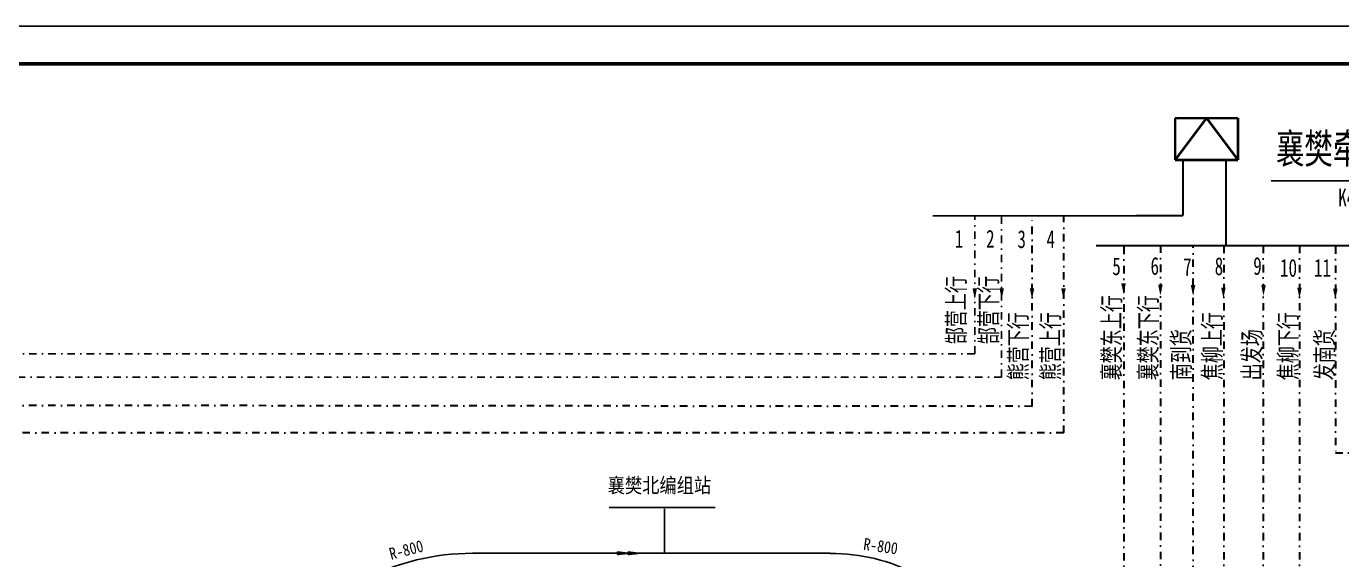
# Model space of a CAD drawing. Extents: x 3783 to 6106, y -2935 to -2515.
# Drawn here: x 4041.8 to 4392.1, y -2656.8 to -2514.7 of the extents above; entities that cross this region are included whole.
import ezdxf

# ---------------------------------------------------------------- set-up
doc = ezdxf.new("R2010")
doc.units = 0
doc.header["$MEASUREMENT"] = 0
doc.linetypes.add('DHX3', pattern=[5, 2, -1.5, 0, -1.5])
doc.layers.get('0').update_dxf_attribs({"linetype": 'CONTINUOUS'})
for name, color, linetype in [('1', 1, 'CONTINUOUS'), ('2', 7, 'CONTINUOUS'), ('TEXT', 1, 'CONTINUOUS'), ('ZC_站场', 7, 'CONTINUOUS'), ('电化', 5, 'CONTINUOUS'), ('设计线', 1, 'CONTINUOUS')]:
    doc.layers.add(name, color=color, linetype=linetype)
doc.styles.get("Standard").update_dxf_attribs({"font": 'SimSun.ttf', "width": 0.8, "height": 2.5})

msp = doc.modelspace()

# ---------------------------------------------------------------- hatches: boundary and pattern name
at = {"layer": 'ZC_站场'}
h = msp.add_hatch(dxfattribs=at)
h.set_pattern_fill('ANSI38', color=1, scale=0.158523, angle=278.3454, style=0)
h.set_pattern_definition([(44.7591, (4199.887025, -2655.053979), (-0.01395252, 0.01407036), []), (134.7591, (4199.887025, -2655.053979), (-0.0419754, 0.01418819), [0.04953835, -0.029723])])
h.paths.add_polyline_path([(4202.03, -2655.06), (4199.25, -2654.7), (4199.24, -2655.4)])
h = msp.add_hatch(dxfattribs=at)
h.set_pattern_fill('ANSI38', color=1, scale=0.158523, angle=278.3454, style=0)
h.set_pattern_definition([(44.7591, (4202.709535, -2655.053979), (-0.01395252, 0.01407036), []), (134.7591, (4202.709535, -2655.053979), (-0.0419754, 0.01418819), [0.04953835, -0.029723])])
h.paths.add_polyline_path([(4204.85, -2655.06), (4202.07, -2654.7), (4202.07, -2655.4)])

# ---------------------------------------------------------------- linework, layer by layer
at = {"color": 7}
msp.add_line((3782.66, -2514.69), (5829.12, -2514.69), dxfattribs=at)
at = {"color": 5, "lineweight": 50}
msp.add_line((3791.21, -2524.69), (5829.12, -2524.69), dxfattribs=at)
at = {"color": 1}
msp.add_line((4373.33, -2555.88), (4438.49, -2555.88), dxfattribs=at)
for p, q in [((4197.04, -2642.85), (4225.26, -2642.85)), ((4211.73, -2655.06), (4211.73, -2643.18)), ((4211.73, -2655.06), (4211.73, -2643.18))]:
    msp.add_line(p, q)
at = {"color": 1, "linetype": 'DHX3', "ltscale": 4}
for points in [[(4294.41, -2587.35, 0, 1.19, 0), (4294.41, -2584.48, 1.19, 1.19, 0)], [(4301.58, -2587.35, 0, 1.19, 0), (4301.58, -2584.48, 1.19, 1.19, 0)]]:
    msp.add_lwpolyline(points, format="xyseb", dxfattribs=at)
at = {"layer": '1', "color": 1, "const_width": 0.475}
for points in [[(4349.86, -2565.13), (4349.86, -2550.31)], [(4361.34, -2550.31), (4361.34, -2573.12)], [(4283.22, -2565.18), (4349.86, -2565.13)], [(4326.68, -2573.12), (4417.33, -2573.12)]]:
    msp.add_lwpolyline(points, dxfattribs=at)
at = {"layer": '2', "color": 1, "linetype": 'DHX3'}
for p, q in [((4294.42, -2601.92), (4294.42, -2565.27)), ((4301.57, -2608.12), (4301.57, -2565.18)), ((4294.42, -2601.92), (3811.88, -2601.92)), ((4301.57, -2608.12), (3819.21, -2608.12))]:
    msp.add_line(p, q, dxfattribs=at)
at = {"layer": '2', "color": 2, "linetype": 'DHX3', "lineweight": 30}
for q in [(4309.67, -2565.18), (3873.83, -2615.53)]:
    msp.add_line((4309.67, -2615.91), q, dxfattribs=at)
at = {"layer": '2', "color": 89, "linetype": 'DHX3', "lineweight": 30}
for q in [(4318.11, -2565.18), (3970.41, -2622.97)]:
    msp.add_line((4318.11, -2622.97), q, dxfattribs=at)
at = {"layer": '2', "color": 15, "linetype": 'DHX3', "lineweight": 30}
msp.add_line((4343.85, -2573.03), (4343.84, -2793.33), dxfattribs=at)
at = {"layer": '2', "color": 5, "linetype": 'DHX3', "lineweight": 30}
msp.add_line((4352.61, -2803.18), (4352.57, -2573.1), dxfattribs=at)
at = {"layer": '2', "color": 6, "linetype": 'DHX3', "lineweight": 30}
msp.add_line((4360.74, -2573.12), (4360.72, -2792.85), dxfattribs=at)
at = {"layer": '2', "color": 147, "linetype": 'DHX3', "lineweight": 30}
msp.add_line((4371.26, -2573.12), (4371.26, -2688.11), dxfattribs=at)
at = {"layer": '2', "color": 1, "linetype": 'DHX3', "lineweight": 30}
for p, q in [((4390.47, -2573.26), (4390.47, -2628.31)), ((4390.47, -2628.31), (4526.77, -2628.31))]:
    msp.add_line(p, q, dxfattribs=at)
at = {"layer": '2', "color": 2, "linetype": 'DHX3', "lineweight": 30}
msp.add_lwpolyline([(4309.66, -2587.35, 0, 1.19, 0), (4309.66, -2584.48, 1.19, 1.19, 0)], format="xyseb", dxfattribs=at)
at = {"layer": '2', "color": 89, "linetype": 'DHX3', "lineweight": 30}
msp.add_lwpolyline([(4318.03, -2587.35, 0, 1.19, 0), (4318.03, -2584.48, 1.19, 1.19, 0)], format="xyseb", dxfattribs=at)
at = {"layer": '2', "color": 15, "linetype": 'DHX3', "lineweight": 30}
msp.add_lwpolyline([(4343.85, -2586.4, 0, 1.19, 0), (4343.85, -2583.53, 1.19, 1.19, 0)], format="xyseb", dxfattribs=at)
at = {"layer": '2', "color": 5, "linetype": 'DHX3', "lineweight": 30}
msp.add_lwpolyline([(4352.55, -2586.48, 0, 1.19, 0), (4352.55, -2583.61, 1.19, 1.19, 0)], format="xyseb", dxfattribs=at)
at = {"layer": '2', "color": 6, "linetype": 'DHX3', "lineweight": 30}
msp.add_lwpolyline([(4360.64, -2587.19, 0, 1.19, 0), (4360.64, -2584.32, 1.19, 1.19, 0)], format="xyseb", dxfattribs=at)
at = {"layer": '2', "color": 147, "linetype": 'DHX3', "lineweight": 30}
msp.add_lwpolyline([(4371.32, -2586.47, 0, 1.19, 0), (4371.32, -2583.6, 1.19, 1.19, 0)], format="xyseb", dxfattribs=at)
at = {"layer": '2', "color": 1, "linetype": 'DHX3', "lineweight": 30}
msp.add_lwpolyline([(4390.45, -2587.44, 0, 1.19, 0), (4390.45, -2584.57, 1.19, 1.19, 0)], format="xyseb", dxfattribs=at)
at = {"layer": 'ZC_站场', "color": 51, "linetype": 'DHX3', "lineweight": 30}
msp.add_line((4380.88, -2573.12), (4380.88, -2678.08), dxfattribs=at)
at = {"layer": 'ZC_站场', "color": 1}
for p, q in [((4199.25, -2654.7), (4199.24, -2655.4)), ((4199.24, -2655.4), (4202.03, -2655.06)), ((4202.03, -2655.06), (4199.25, -2654.7)), ((4202.03, -2655.06), (4199.25, -2655.05)), ((4202.07, -2654.7), (4202.07, -2655.4)), ((4204.85, -2655.06), (4202.07, -2654.7)), ((4204.85, -2655.06), (4202.07, -2655.05)), ((4202.07, -2655.4), (4204.85, -2655.06))]:
    msp.add_line(p, q, dxfattribs=at)
at = {"layer": 'ZC_站场', "color": 51, "linetype": 'DHX3', "lineweight": 30}
msp.add_lwpolyline([(4380.9, -2587.16, 0, 1.19, 0), (4380.9, -2584.29, 1.19, 1.19, 0)], format="xyseb", dxfattribs=at)
at = {"layer": '电化', "color": 7, "const_width": 0.658}
for points in [[(4364.54, -2539.13), (4347.77, -2539.13)], [(4347.77, -2539.13), (4347.77, -2550.31)], [(4356.16, -2539.13), (4347.77, -2550.31)], [(4356.16, -2539.13), (4364.54, -2550.31)], [(4364.54, -2550.31), (4364.54, -2539.13)], [(4347.77, -2550.31), (4364.54, -2550.31)]]:
    msp.add_lwpolyline(points, dxfattribs=at)
at = {"layer": '设计线', "color": 30, "linetype": 'DHX3', "lineweight": 30}
msp.add_line((4334.11, -2573.41), (4334.13, -2674.9), dxfattribs=at)
at = {"layer": '设计线', "color": 30}
for p, q in [((4160.58, -2655.06), (4189.61, -2655.06)), ((4189.61, -2655.06), (4255.93, -2655.06))]:
    msp.add_line(p, q, dxfattribs=at)
at = {"layer": '设计线', "color": 30, "linetype": 'DHX3', "lineweight": 30}
msp.add_lwpolyline([(4334.04, -2586.04, 0, 1.19, 0), (4334.04, -2583.17, 1.19, 1.19, 0)], format="xyseb", dxfattribs=at)
at = {"layer": '设计线', "color": 30}
msp.add_arc((4160.58, -2718.47), 63.41, 90, 117.1399, dxfattribs=at)
msp.add_ellipse((4255.93, -2685.29), major_axis=(-39.29, 0), ratio=0.769231, start_param=4.097822, end_param=4.712389, dxfattribs=at)

# ---------------------------------------------------------------- texts
for s, height, width, p in [('K485+044', 4.752, 0.7, (4391.23, -2562.65)), ('1', 4.75, 0.7, (4289.08, -2573.65)), ('2', 4.75, 0.7, (4297.42, -2573.65)), ('3', 4.75, 0.7, (4305.77, -2573.75)), ('4', 4.75, 0.7, (4313.52, -2573.76)), ('5', 4.75, 0.7, (4331.04, -2580.98)), ('6', 4.75, 0.7, (4341.22, -2580.89)), ('7', 4.75, 0.7, (4349.93, -2581.15)), ('8', 4.75, 0.7, (4358.32, -2580.96)), ('9', 4.75, 0.7, (4368.58, -2580.89)), ('10', 4.752, 0.7, (4375.72, -2581.4)), ('11', 4.752, 0.7, (4384.77, -2581.4)), ('襄樊北编组站', 3.963, 0.85, (4196.63, -2638.94))]:
    msp.add_text(s, height=height, dxfattribs=dict(width=width)).set_placement(p)
at = {"color": 6, "width": 0.7}
for s, p in [('郜营上行', (4291.8, -2599.36)), ('郜营下行', (4300.43, -2599.36))]:
    msp.add_text(s, height=4.752, rotation=90, dxfattribs=at).set_placement(p)
at = {"width": 0.7}
for s, p in [('襄樊东上行', (4333.21, -2608.97)), ('襄樊东下行', (4342.95, -2608.97)), ('熊营下行', (4308.31, -2608.97)), ('熊营上行', (4316.94, -2608.97)), ('焦柳上行', (4359.99, -2608.97)), ('焦柳下行', (4380.2, -2608.97)), ('南到货', (4351.73, -2608.97)), ('出发场', (4370.59, -2608.97)), ('发南货', (4389.94, -2608.97))]:
    msp.add_text(s, height=4.752, rotation=90, dxfattribs=at).set_placement(p)
at = {"layer": 'TEXT', "color": 7, "linetype": 'ByBlock', "width": 0.7}
msp.add_text('襄樊牵引变电所', height=7.92, dxfattribs=at).set_placement((4374.66, -2551.23))
at = {"layer": 'ZC_站场', "color": 1, "width": 0.85}
for rotation, p in [(14.5724, (4138.94, -2656.81)), (351.8446, (4264.59, -2654.08))]:
    msp.add_text('R-800', height=3.17, rotation=rotation, dxfattribs=at).set_placement(p)

doc.saveas('drawing.dxf')
